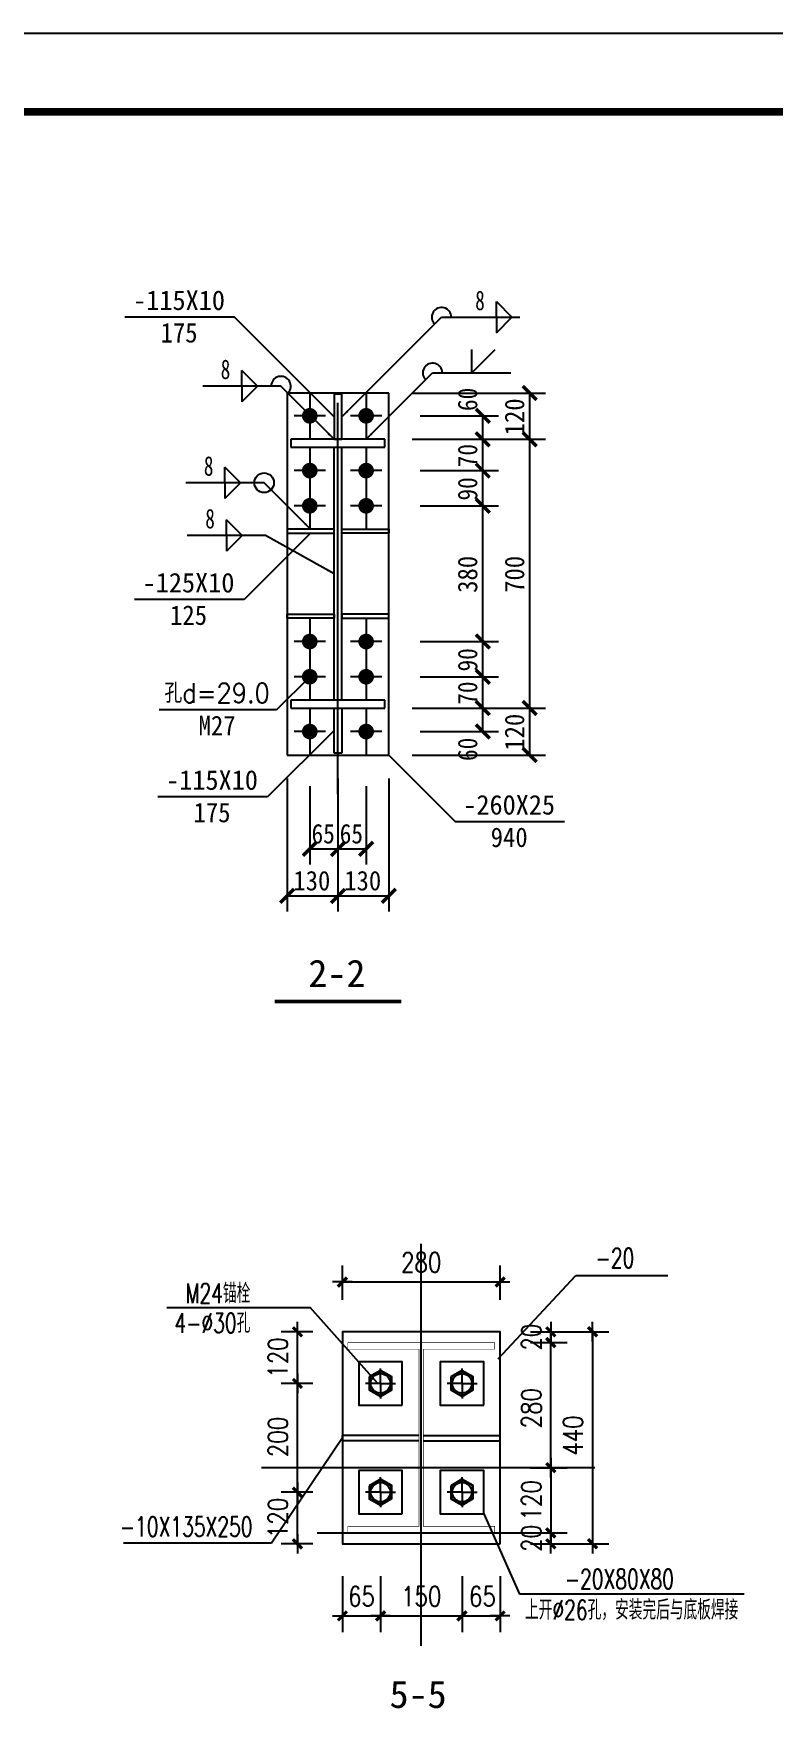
# Model space of a CAD drawing. Extents: x 40002367 to 40460080, y 192184 to 372766.
# Drawn here: x 40435979 to 40445430, y 258901 to 280378 of the extents above; entities that cross this region are included whole.
import ezdxf
from ezdxf.enums import TextEntityAlignment as Align

# ---------------------------------------------------------------- set-up
doc = ezdxf.new("R2010")
doc.units = 0
doc.header["$LTSCALE"] = 1000
doc.header["$MEASUREMENT"] = 0
doc.linetypes.add('6', pattern=[8.75, 5, -1.25, 1.25, -1.25])
doc.layers.get('0').update_dxf_attribs({"linetype": 'CONTINUOUS'})
for name, color, linetype in [('10', 7, 'CONTINUOUS'), ('20', 2, 'CONTINUOUS'), ('AXIS', 3, 'CONTINUOUS'), ('PUB_TITLE', 4, 'CONTINUOUS'), ('尺寸标注', 253, 'CONTINUOUS'), ('标注', 4, 'CONTINUOUS'), ('焊缝标注', 253, 'CONTINUOUS'), ('螺栓孔标注', 253, 'CONTINUOUS'), ('轴线', 253, 'CONTINUOUS'), ('钢板标注', 253, 'CONTINUOUS'), ('门窗', 4, 'CONTINUOUS')]:
    doc.layers.add(name, color=color, linetype=linetype)
doc.styles.add('_HZTXT', font='txt.shx', dxfattribs={"width": 0.8, "bigfont": 'hztxt.shx'})
doc.styles.add('DIM_FONT', font='SIMPLEX.shx', dxfattribs={"width": 0.8})
doc.styles.add('DX', font='romans.shx', dxfattribs={"bigfont": 'hztxt.shx'})

# ---------------------------------------------------------------- blocks, each defined once
blk = doc.blocks.new('_DIMX')
blk.add_line((-150, 0), (150, 0))
at = {"const_width": 50}
blk.add_lwpolyline([(-70, -70), (70, 70)], dxfattribs=at)

msp = doc.modelspace()

# ---------------------------------------------------------------- linework, layer by layer
for p, q in [((40440904.7, 262466.5, 416.7), (40439925.1, 262466.5, 416.7)), ((40439925.1, 262397.1, 416.7), (40439925.1, 262466.5, 416.7)), ((40440960.2, 262466.5, 416.7), (40441939.8, 262466.5, 416.7)), ((40441939.8, 262397.1, 416.7), (40441939.8, 262466.5, 416.7)), ((40440904.7, 262397.1, 416.7), (40439925.1, 262397.1, 416.7)), ((40440960.2, 262397.1, 416.7), (40441939.8, 262397.1, 416.7))]:
    msp.add_line(p, q)
at = {"elevation": 416.7}
msp.add_lwpolyline([(40441938.5, 261081.2), (40441938.5, 263790.3), (40439923.8, 263790.3), (40439923.8, 261081.2)], close=True, dxfattribs=at)
at = {"const_width": 6.94, "elevation": 416.7}
msp.add_lwpolyline([(40440903.3, 261303.4), (40439993.2, 261303.4), (40439993.2, 261220.1), (40441869, 261220.1), (40441869, 261303.4), (40440958.9, 261303.4), (40440958.9, 263568.1), (40441869, 263568.1), (40441869, 263651.4), (40439993.2, 263651.4), (40439993.2, 263568.1), (40440903.3, 263568.1)], close=True, dxfattribs=at)
at = {"color": 2, "elevation": 416.7}
for points in [[(40440266.2, 263212.6), (40440267.2, 263046.8), (40440411.3, 262964.8), (40440554.4, 263048.6), (40440553.4, 263214.4), (40440409.3, 263296.4)], [(40440273.1, 263208.6), (40440274.1, 263050.8), (40440411.3, 262972.8), (40440547.4, 263052.5), (40440546.4, 263210.3), (40440409.3, 263288.4)], [(40441307.8, 263212.6), (40441308.9, 263046.8), (40441453, 262964.8), (40441596.1, 263048.6), (40441595, 263214.4), (40441450.9, 263296.4)], [(40441314.8, 263208.6), (40441315.8, 263050.8), (40441452.9, 262972.8), (40441589.1, 263052.5), (40441588.1, 263210.3), (40441451, 263288.4)], [(40440266.2, 261822.9), (40440267.2, 261657.1), (40440411.3, 261575.1), (40440554.4, 261658.9), (40440553.4, 261824.7), (40440409.3, 261906.7)], [(40440273.1, 261819), (40440274.1, 261661.2), (40440411.3, 261583.1), (40440547.4, 261662.9), (40440546.4, 261820.7), (40440409.3, 261898.7)], [(40441307.8, 261822.9), (40441308.9, 261657.1), (40441453, 261575.1), (40441596.1, 261658.9), (40441595, 261824.7), (40441450.9, 261906.7)], [(40441314.8, 261819), (40441315.8, 261661.2), (40441452.9, 261583.1), (40441589.1, 261662.9), (40441588.1, 261820.7), (40441451, 261898.7)]]:
    msp.add_lwpolyline(points, close=True, dxfattribs=at)
for centre in [(40440410.3, 263130.6, 416.7), (40441452, 263130.6, 416.7), (40440410.3, 261740.9, 416.7), (40441452, 261740.9, 416.7)]:
    msp.add_circle(centre, 125)
at = {"layer": '10', "color": 7, "linetype": '6'}
msp.add_line((40439867, 270660.1), (40439867, 276285.1), dxfattribs=at)
at = {"layer": '10', "color": 253}
for p, q in [((40439507, 275794.3), (40439507, 275194.3)), ((40440227, 275794.3), (40440227, 275194.3)), ((40439707, 275494.3), (40439307, 275494.3)), ((40440427, 275494.3), (40440027, 275494.3)), ((40439507, 275094.3), (40439507, 274494.3)), ((40440227, 275094.3), (40440227, 274494.3)), ((40439707, 274794.3), (40439307, 274794.3)), ((40440427, 274794.3), (40440027, 274794.3)), ((40439507, 274644.3), (40439507, 274044.3)), ((40440227, 274644.3), (40440227, 274044.3)), ((40439707, 274344.3), (40439307, 274344.3)), ((40440427, 274344.3), (40440027, 274344.3)), ((40439507, 272910.1), (40439507, 272310.1)), ((40440227, 272910.1), (40440227, 272310.1)), ((40439707, 272610.1), (40439307, 272610.1)), ((40440427, 272610.1), (40440027, 272610.1)), ((40439507, 272460.1), (40439507, 271860.1)), ((40440227, 272460.1), (40440227, 271860.1)), ((40439707, 272160.1), (40439307, 272160.1)), ((40440427, 272160.1), (40440027, 272160.1)), ((40439507, 271760.1), (40439507, 271160.1)), ((40440227, 271760.1), (40440227, 271160.1)), ((40439707, 271460.1), (40439307, 271460.1)), ((40440427, 271460.1), (40440027, 271460.1))]:
    msp.add_line(p, q, dxfattribs=at)
at = {"layer": '10', "const_width": 100}
for points in [[(40439557, 275494.3, 1), (40439457, 275494.3, 1), (40439557, 275494.3, 1)], [(40440277, 275494.3, 1), (40440177, 275494.3, 1), (40440277, 275494.3, 1)], [(40439557, 274794.3, 1), (40439457, 274794.3, 1), (40439557, 274794.3, 1)], [(40440277, 274794.3, 1), (40440177, 274794.3, 1), (40440277, 274794.3, 1)], [(40439557, 274344.3, 1), (40439457, 274344.3, 1), (40439557, 274344.3, 1)], [(40440277, 274344.3, 1), (40440177, 274344.3, 1), (40440277, 274344.3, 1)], [(40439557, 272610.1, 1), (40439457, 272610.1, 1), (40439557, 272610.1, 1)], [(40440277, 272610.1, 1), (40440177, 272610.1, 1), (40440277, 272610.1, 1)], [(40439557, 272160.1, 1), (40439457, 272160.1, 1), (40439557, 272160.1, 1)], [(40440277, 272160.1, 1), (40440177, 272160.1, 1), (40440277, 272160.1, 1)], [(40439557, 271460.1, 1), (40439457, 271460.1, 1), (40439557, 271460.1, 1)], [(40440277, 271460.1, 1), (40440177, 271460.1, 1), (40440277, 271460.1, 1)]]:
    msp.add_lwpolyline(points, format="xyb", dxfattribs=at)
at = {"layer": '10', "color": 3}
for points in [[(40440467, 275194.3), (40439267, 275194.3)], [(40439267, 275194.3), (40439267, 275094.3)], [(40440467, 275094.3), (40440467, 275194.3)], [(40439267, 275094.3), (40440467, 275094.3)], [(40439817, 271860.1), (40439817, 275094.3)], [(40439917, 271860.1), (40439917, 275094.3)], [(40440467, 271860.1), (40439267, 271860.1)], [(40439267, 271860.1), (40439267, 271760.1)], [(40439267, 271760.1), (40440467, 271760.1)], [(40440467, 271760.1), (40440467, 271860.1)]]:
    msp.add_lwpolyline(points, dxfattribs=at)
at = {"layer": '10', "const_width": 45}
msp.add_lwpolyline([(40439057, 268010.1), (40440677, 268010.1)], dxfattribs=at)
at = {"layer": '20'}
for points in [[(40440517, 275785.1), (40439217, 275785.1)], [(40439217, 275785.1), (40439217, 271160.1)], [(40439917, 275769.3), (40439817, 275769.3)], [(40439817, 275769.3), (40439817, 275194.3)], [(40439917, 275194.3), (40439917, 275769.3)], [(40440517, 271160.1), (40440517, 275785.1)], [(40439817, 275194.3), (40439917, 275194.3)], [(40439817, 274044.3), (40439217, 274044.3)], [(40439217, 274044.3), (40439217, 273994.3)], [(40439817, 273994.3), (40439817, 274044.3)], [(40439917, 274044.3), (40440517, 274044.3)], [(40439917, 273994.3), (40439917, 274044.3)], [(40440517, 274044.3), (40440517, 273994.3)], [(40439217, 273994.3), (40439817, 273994.3)], [(40440517, 273994.3), (40439917, 273994.3)], [(40439217, 272910.1), (40439217, 272960.1)], [(40439217, 272960.1), (40439817, 272960.1)], [(40439817, 272910.1), (40439217, 272910.1)], [(40439817, 272960.1), (40439817, 272910.1)], [(40440517, 272960.1), (40439917, 272960.1)], [(40439917, 272960.1), (40439917, 272910.1)], [(40439917, 272910.1), (40440517, 272910.1)], [(40440517, 272910.1), (40440517, 272960.1)], [(40439817, 271760.1), (40439917, 271760.1)], [(40439817, 271185.1), (40439817, 271760.1)], [(40439917, 271760.1), (40439917, 271185.1)], [(40439217, 271160.1), (40440517, 271160.1)], [(40439917, 271185.1), (40439817, 271185.1)]]:
    msp.add_lwpolyline(points, dxfattribs=at)
at = {"layer": 'AXIS'}
for p, q in [((40439923.8, 264199), (40439923.8, 264635.3)), ((40441938.5, 264199), (40441938.5, 264635.3)), ((40439924.6, 264426.9), (40441937.6, 264426.9)), ((40439545.2, 263790.3, 416.7), (40439140.9, 263790.3, 416.7)), ((40439349.2, 263131.4, 416.7), (40439349.2, 263789.5, 416.7)), ((40442326.2, 263790.3, 416.7), (40442794.6, 263790.3, 416.7)), ((40442460.6, 263790.3, 416.7), (40443328.8, 263790.3, 416.7)), ((40442586.2, 263791.1, 416.7), (40442586.2, 263792, 416.7)), ((40442586.2, 263651.4, 416.7), (40442586.2, 263790.3, 416.7)), ((40443120.5, 263789.5, 416.7), (40443120.5, 261082, 416.7)), ((40442326.2, 263651.4, 416.7), (40442794.6, 263651.4, 416.7)), ((40442326.2, 263651.4, 416.7), (40442794.6, 263651.4, 416.7)), ((40442586.2, 262054.4, 416.7), (40442586.2, 263650.6, 416.7)), ((40442586.2, 263650.6, 416.7), (40442586.2, 263649.7, 416.7)), ((40439545.2, 263130.6, 416.7), (40439140.9, 263130.6, 416.7)), ((40439545.2, 263130.6, 416.7), (40439140.9, 263130.6, 416.7)), ((40439349.2, 261741.7, 416.7), (40439349.2, 263129.7, 416.7)), ((40442326.2, 262053.5, 416.7), (40442794.6, 262053.5, 416.7)), ((40442326.2, 262053.5, 416.7), (40442794.6, 262053.5, 416.7)), ((40442586.2, 262052.7, 416.7), (40442586.2, 261220.9, 416.7)), ((40439545.2, 261740.9, 416.7), (40439140.9, 261740.9, 416.7)), ((40439545.2, 261740.9, 416.7), (40439140.9, 261740.9, 416.7)), ((40439349.2, 261082, 416.7), (40439349.2, 261740.1, 416.7)), ((40442326.2, 261220.1, 416.7), (40442794.6, 261220.1, 416.7)), ((40442326.2, 261220.1, 416.7), (40442794.6, 261220.1, 416.7)), ((40442586.2, 261220.9, 416.7), (40442586.2, 261221.7, 416.7)), ((40442586.2, 261081.2, 416.7), (40442586.2, 261220.1, 416.7)), ((40439545.2, 261081.2, 416.7), (40439140.9, 261081.2, 416.7)), ((40442326.2, 261081.2, 416.7), (40442794.6, 261081.2, 416.7)), ((40442460.6, 261081.2, 416.7), (40443328.8, 261081.2, 416.7)), ((40442586.2, 261080.4, 416.7), (40442586.2, 261079.5, 416.7)), ((40439923.8, 260668.4), (40439923.8, 259951.3)), ((40440410.3, 260668.4, 416.7), (40440410.3, 259951.3, 416.7)), ((40440410.3, 260668.4), (40440410.3, 259951.3)), ((40441452, 260668.4, 416.7), (40441452, 259951.3, 416.7)), ((40441452, 260668.4), (40441452, 259951.3)), ((40441938.5, 260668.4), (40441938.5, 259951.3)), ((40439923, 260159.7), (40439922.1, 260159.7)), ((40439923.8, 260159.7), (40440410.3, 260159.7)), ((40440411.1, 260159.7, 416.7), (40441451.1, 260159.7, 416.7)), ((40440411.1, 260159.7), (40440412, 260159.7)), ((40441451.1, 260159.7), (40441450.3, 260159.7)), ((40441452, 260159.7), (40441938.5, 260159.7)), ((40441939.3, 260159.7), (40441940.1, 260159.7))]:
    msp.add_line(p, q, dxfattribs=at)
at = {"layer": 'PUB_TITLE'}
msp.add_lwpolyline([(40385779.9, 238378), (40460079.9, 238378), (40460079.9, 280378), (40385779.9, 280378)], close=True, dxfattribs=at)
at = {"layer": 'PUB_TITLE', "const_width": 100}
msp.add_lwpolyline([(40388279.9, 239378), (40459079.9, 239378), (40459079.9, 279378), (40388279.9, 279378)], close=True, dxfattribs=at)
at = {"layer": '尺寸标注'}
for p, q in [((40440817, 275785.1), (40442517, 275785.1)), ((40442317, 275194.3), (40442317, 275785.1)), ((40440917, 275494.3), (40441917, 275494.3)), ((40441717, 275194.3), (40441717, 275494.3)), ((40440817, 275194.3), (40442517, 275194.3)), ((40440817, 275194.3), (40442517, 275194.3)), ((40440917, 275194.3), (40441917, 275194.3)), ((40440917, 275194.3), (40441917, 275194.3)), ((40441717, 274794.3), (40441717, 275194.3)), ((40442317, 271760.1), (40442317, 275194.3)), ((40440917, 274794.3), (40441917, 274794.3)), ((40440917, 274794.3), (40441917, 274794.3)), ((40441717, 274344.3), (40441717, 274794.3)), ((40440917, 274344.3), (40441917, 274344.3)), ((40440917, 274344.3), (40441917, 274344.3)), ((40441717, 272610.1), (40441717, 274344.3)), ((40440917, 272610.1), (40441917, 272610.1)), ((40440917, 272610.1), (40441917, 272610.1)), ((40441717, 272160.1), (40441717, 272610.1)), ((40440917, 272160.1), (40441917, 272160.1)), ((40440917, 272160.1), (40441917, 272160.1)), ((40441717, 271760.1), (40441717, 272160.1)), ((40440817, 271760.1), (40442517, 271760.1)), ((40440817, 271760.1), (40442517, 271760.1)), ((40440917, 271760.1), (40441917, 271760.1)), ((40440917, 271760.1), (40441917, 271760.1)), ((40441717, 271460.1), (40441717, 271760.1)), ((40442317, 271160.1), (40442317, 271760.1)), ((40440917, 271460.1), (40441917, 271460.1)), ((40440817, 271160.1), (40442517, 271160.1)), ((40439217, 270860.1), (40439217, 269160.1)), ((40439867, 270860.1), (40439867, 269160.1)), ((40439867, 270860.1), (40439867, 269160.1)), ((40440517, 270860.1), (40440517, 269160.1)), ((40439507, 270760.1), (40439507, 269760.1)), ((40439867, 270760.1), (40439867, 269760.1)), ((40439867, 270760.1), (40439867, 269760.1)), ((40440227, 270760.1), (40440227, 269760.1)), ((40439507, 269960.1), (40439867, 269960.1)), ((40439867, 269960.1), (40440227, 269960.1)), ((40439217, 269360.1), (40439867, 269360.1)), ((40439867, 269360.1), (40440517, 269360.1))]:
    msp.add_line(p, q, dxfattribs=at)
at = {"layer": '尺寸标注', "const_width": 45}
for points in [[(40442228.6, 275873.5), (40442405.4, 275696.7)], [(40441628.6, 275582.7), (40441805.4, 275405.9)], [(40441628.6, 275282.7), (40441805.4, 275105.9)], [(40441628.6, 275282.7), (40441805.4, 275105.9)], [(40442228.6, 275282.7), (40442405.4, 275105.9)], [(40442228.6, 275282.7), (40442405.4, 275105.9)], [(40441628.6, 274882.7), (40441805.4, 274705.9)], [(40441628.6, 274882.7), (40441805.4, 274705.9)], [(40441628.6, 274432.7), (40441805.4, 274255.9)], [(40441628.6, 274432.7), (40441805.4, 274255.9)], [(40441628.6, 272698.5), (40441805.4, 272521.7)], [(40441628.6, 272698.5), (40441805.4, 272521.7)], [(40441628.6, 272248.5), (40441805.4, 272071.7)], [(40441628.6, 272248.5), (40441805.4, 272071.7)], [(40441628.6, 271848.5), (40441805.4, 271671.7)], [(40441628.6, 271848.5), (40441805.4, 271671.7)], [(40442228.6, 271848.5), (40442405.4, 271671.7)], [(40442228.6, 271848.5), (40442405.4, 271671.7)], [(40441628.6, 271548.5), (40441805.4, 271371.7)], [(40442228.6, 271248.5), (40442405.4, 271071.7)], [(40439418.6, 269871.7), (40439595.4, 270048.5)], [(40439778.6, 269871.7), (40439955.4, 270048.5)], [(40439778.6, 269871.7), (40439955.4, 270048.5)], [(40440138.6, 269871.7), (40440315.4, 270048.5)], [(40439128.6, 269271.7), (40439305.4, 269448.5)], [(40439778.6, 269271.7), (40439955.4, 269448.5)], [(40439778.6, 269271.7), (40439955.4, 269448.5)], [(40440428.6, 269271.7), (40440605.4, 269448.5)]]:
    msp.add_lwpolyline(points, dxfattribs=at)
at = {"layer": '标注'}
for p, q in [((40441912.5, 263445.1, 416.7), (40442907.4, 264509.5, 416.7)), ((40442907.4, 264509.5, 416.7), (40444082.5, 264509.5, 416.7)), ((40437680.9, 264100.1, 416.7), (40439509.8, 264100.1, 416.7)), ((40440375.6, 263130.6, 416.7), (40439509.8, 264100.1, 416.7)), ((40439923.8, 262435.7, 416.7), (40439017.3, 261090.7, 416.7)), ((40441729.7, 261463.1, 416.7), (40442187.6, 260438.3, 416.7)), ((40439017.3, 261090.7, 416.7), (40437125.6, 261090.7, 416.7)), ((40445058.5, 260438.3, 416.7), (40442187.6, 260438.3, 416.7))]:
    msp.add_line(p, q, dxfattribs=at)
at = {"layer": '焊缝标注'}
for p, q in [((40441890.3, 276954.1), (40442090.3, 276754.1)), ((40441890.3, 276754.1), (40441890.3, 276954.1)), ((40439917, 275481.8), (40441190.3, 276754.1)), ((40441190.3, 276754.1), (40442190.3, 276754.1)), ((40441890.3, 276554.1), (40442090.3, 276754.1)), ((40441890.3, 276754.1), (40441890.3, 276554.1)), ((40441575.9, 276042.5), (40441575.9, 276342.5)), ((40441575.9, 276042.5), (40441875.9, 276342.5)), ((40438839, 275873.9), (40438639, 276073.9)), ((40438639, 275873.9), (40438639, 276073.9)), ((40440227, 275194.3), (40441075.9, 276042.5)), ((40441075.9, 276042.5), (40442075.9, 276042.5)), ((40439139, 275873.9), (40438139, 275873.9)), ((40438839, 275873.9), (40438639, 275673.9)), ((40438639, 275873.9), (40438639, 275673.9)), ((40439817, 275194.3), (40439139, 275873.9)), ((40438623.8, 274639), (40438423.8, 274839)), ((40438423.8, 274639), (40438423.8, 274839)), ((40438923.8, 274639), (40437923.8, 274639)), ((40438623.8, 274639), (40438423.8, 274439)), ((40438423.8, 274639), (40438423.8, 274439)), ((40439517, 274044.3), (40438923.8, 274639)), ((40438641.8, 273965.8), (40438441.8, 274165.8)), ((40438441.8, 273965.8), (40438441.8, 274165.8)), ((40438941.8, 273965.8), (40437941.8, 273965.8)), ((40438641.8, 273965.8), (40438441.8, 273765.8)), ((40438441.8, 273965.8), (40438441.8, 273765.8)), ((40439817, 273477.2), (40438941.8, 273965.8))]:
    msp.add_line(p, q, dxfattribs=at)
msp.add_circle((40438923.8, 274639), 125, dxfattribs=at)
for centre, start, end in [((40441190.3, 276754.1), 0, 224.97719), ((40439139, 275873.9), 314.93155, 180.00001), ((40441075.9, 276042.5), 0, 224.97719)]:
    msp.add_arc(centre, 125, start, end, dxfattribs=at)
for points in [[(40439917, 275481.8), (40439998.4, 275541.9), (40439977.1, 275563.1)], [(40439817, 275194.3), (40439757, 275275.7), (40439735.8, 275254.5)], [(40440227, 275194.3), (40440308.4, 275254.4), (40440287.1, 275275.6)], [(40439517, 274044.3), (40439457, 274125.7), (40439435.8, 274104.5)], [(40439817, 273477.2), (40439737, 273539.1), (40439722.4, 273512.9)]]:
    msp.add_solid(points, dxfattribs=at)
at = {"layer": '螺栓孔标注'}
for p, q in [((40439507, 272160.1), (40439081.9, 271736.7)), ((40439081.9, 271736.7), (40437581.9, 271736.7))]:
    msp.add_line(p, q, dxfattribs=at)
at = {"layer": '螺栓孔标注', "const_width": 10}
msp.add_lwpolyline([(40439512, 272160.1, 1), (40439502, 272160.1, 1), (40439512, 272160.1, 1)], format="xyb", dxfattribs=at)
at = {"layer": '轴线'}
for p, q in [((40440931.1, 259776.9, 416.7), (40440931.1, 264914.7, 416.7)), ((40440410.3, 263130.6, 416.7), (40440410.3, 263322.4, 416.7)), ((40441452, 263130.6, 416.7), (40441452, 263322.4, 416.7)), ((40440410.3, 263130.6, 416.7), (40440218.5, 263130.6, 416.7)), ((40440410.3, 263130.6, 416.7), (40440602.1, 263130.6, 416.7)), ((40440410.3, 263130.6, 416.7), (40440410.3, 262938.8, 416.7)), ((40441452, 263130.6, 416.7), (40441260.2, 263130.6, 416.7)), ((40441452, 263130.6, 416.7), (40441452, 262938.8, 416.7)), ((40441452, 263130.6, 416.7), (40441643.7, 263130.6, 416.7)), ((40443148.1, 262053.5, 416.7), (40438891.2, 262053.5, 416.7)), ((40440410.3, 261740.9, 416.7), (40440410.3, 261932.7, 416.7)), ((40441452, 261740.9, 416.7), (40441452, 261932.7, 416.7)), ((40440410.3, 261740.9, 416.7), (40440218.5, 261740.9, 416.7)), ((40440410.3, 261740.9, 416.7), (40440410.3, 261549.1, 416.7)), ((40440410.3, 261740.9, 416.7), (40440602.1, 261740.9, 416.7)), ((40441452, 261740.9, 416.7), (40441260.2, 261740.9, 416.7)), ((40441452, 261740.9, 416.7), (40441452, 261549.1, 416.7)), ((40441452, 261740.9, 416.7), (40441643.7, 261740.9, 416.7)), ((40439599.2, 261220.1, 416.7), (40442439.4, 261220.1, 416.7))]:
    msp.add_line(p, q, dxfattribs=at)
at = {"layer": '钢板标注'}
for p, q in [((40438545.7, 276756.1), (40437145.7, 276756.1)), ((40439817, 275481.8), (40438545.7, 276756.1)), ((40439517, 273994.3), (40438666.8, 273147.5)), ((40438666.8, 273147.5), (40437266.8, 273147.5)), ((40439817, 271472.6), (40438966.8, 270625.8)), ((40440517, 271160.1), (40441363.2, 270309.2)), ((40438966.8, 270625.8), (40437566.8, 270625.8)), ((40441363.2, 270309.2), (40442763.2, 270309.2))]:
    msp.add_line(p, q, dxfattribs=at)
at = {"layer": '钢板标注', "const_width": 10}
for points in [[(40439822, 275481.8, 1), (40439812, 275481.8, 1), (40439822, 275481.8, 1)], [(40439522, 273994.3, 1), (40439512, 273994.3, 1), (40439522, 273994.3, 1)], [(40439822, 271472.6, 1), (40439812, 271472.6, 1), (40439822, 271472.6, 1)], [(40440522, 271160.1, 1), (40440512, 271160.1, 1), (40440522, 271160.1, 1)]]:
    msp.add_lwpolyline(points, format="xyb", dxfattribs=at)
at = {"layer": '门窗', "elevation": 416.7}
for points in [[(40440688.1, 262852.8), (40440688.1, 263408.4), (40440132.5, 263408.4), (40440132.5, 262852.8)], [(40441729.7, 262852.8), (40441729.7, 263408.4), (40441174.2, 263408.4), (40441174.2, 262852.8)], [(40440688.1, 261463.1), (40440688.1, 262018.7), (40440132.5, 262018.7), (40440132.5, 261463.1)], [(40441729.7, 261463.1), (40441729.7, 262018.7), (40441174.2, 262018.7), (40441174.2, 261463.1)]]:
    msp.add_lwpolyline(points, close=True, dxfattribs=at)

# ---------------------------------------------------------------- block references
at = {"layer": 'AXIS'}
for p, xscale, yscale, zscale, rotation in [((40439923.8, 264426.9), 0.8333333283662796, 0.8333333283662796, 0.8333333283662796, 180), ((40439349.2, 263790.3, 416.7), 0.8333333330228925, 0.8333333330228925, 0.8333333330228925, 90), ((40442586.2, 263790.3, 416.7), 0.8333333330228925, 0.8333333330228925, 0.8333333330228925, 270), ((40442586.2, 263651.4, 416.7), 0.8333333330228925, 0.8333333330228925, 0.8333333330228925, 90), ((40442586.2, 263651.4, 416.7), 0.8333333330228925, 0.8333333330228925, 0.8333333330228925, 90), ((40443120.5, 263790.3, 416.7), 0.8333333330228925, 0.8333333330228925, 0.8333333330228925, 90), ((40439349.2, 263130.6, 416.7), 0.8333333330228925, 0.8333333330228925, 0.8333333330228925, 90), ((40439349.2, 263130.6, 416.7), 0.8333333330228925, 0.8333333330228925, 0.8333333330228925, 270), ((40442586.2, 262053.5, 416.7), 0.8333333330228925, 0.8333333330228925, 0.8333333330228925, 90), ((40442586.2, 262053.5, 416.7), 0.8333333330228925, 0.8333333330228925, 0.8333333330228925, 270), ((40439349.2, 261740.9, 416.7), 0.8333333330228925, 0.8333333330228925, 0.8333333330228925, 90), ((40439349.2, 261740.9, 416.7), 0.8333333330228925, 0.8333333330228925, 0.8333333330228925, 270), ((40439349.2, 261081.2, 416.7), 0.8333333330228925, 0.8333333330228925, 0.8333333330228925, 270), ((40442586.2, 261220.1, 416.7), 0.8333333330228925, 0.8333333330228925, 0.8333333330228925, 270), ((40442586.2, 261220.1, 416.7), 0.8333333330228925, 0.8333333330228925, 0.8333333330228925, 270), ((40442586.2, 261081.2, 416.7), 0.8333333330228925, 0.8333333330228925, 0.8333333330228925, 90), ((40443120.5, 261081.2, 416.7), 0.8333333330228925, 0.8333333330228925, 0.8333333330228925, 270), ((40440410.3, 260159.7, 416.7), 0.8333333283662796, 0.8333333283662796, 0.8333333283662796, 180), ((40440410.3, 260159.7), 0.8333333283662796, 0.8333333283662796, 0.8333333283662796, 180), ((40441938.5, 260159.7), 0.8333333283662796, 0.8333333283662796, 0.8333333283662796, 180)]:
    msp.add_blockref('_DIMX', p, dxfattribs=dict(at, xscale=xscale, yscale=yscale, zscale=zscale, rotation=rotation))
at = {"layer": 'AXIS', "xscale": 0.8333333283662796, "yscale": 0.8333333283662796, "zscale": 0.8333333283662796}
for p in [(40441938.5, 264426.9), (40439923.8, 260159.7), (40441452, 260159.7, 416.7), (40441452, 260159.7)]:
    msp.add_blockref('_DIMX', p, dxfattribs=at)

# ---------------------------------------------------------------- texts
at = {"layer": '10'}
for s, width, p, p2 in [('2-2', 0.781071, (40439489, 268195.6), (40440218, 268195.6)), ('5-5', 0.781072, (40440526.2, 258983.7), (40441255.2, 258983.7))]:
    msp.add_text(s, height=350, dxfattribs=dict(at, width=width)).set_placement(p, p2, align=Align.FIT)
at = {"layer": 'AXIS', "color": 7, "char_height": 250, "attachment_point": 5, "style": 'DIM_FONT'}
for s, insert in [('\\A1;280', (40440931.1, 264676.9)), ('\\A1;65', (40440167.9, 260409.7)), ('\\A1;150', (40440931.1, 260409.7, 416.7)), ('\\A1;65', (40441712, 260409.7))]:
    msp.add_mtext(s, dxfattribs=dict(at, insert=insert))
at = {"layer": 'AXIS', "color": 7, "char_height": 250, "attachment_point": 5, "rotation": 90, "style": 'DIM_FONT'}
for s, insert in [('\\A1;20', (40442336.2, 263720.9, 416.7)), ('\\A1;120', (40439099.2, 263460.4, 416.7)), ('\\A1;280', (40442336.2, 262813.4, 416.7)), ('\\A1;200', (40439099.2, 262445.8, 416.7)), ('\\A1;440', (40442870.5, 262465.1, 416.7)), ('\\A1;120', (40442336.2, 261636.8, 416.7)), ('\\A1;120', (40439099.2, 261411.1, 416.7)), ('\\A1;20', (40442336.2, 261150.6, 416.7))]:
    msp.add_mtext(s, dxfattribs=dict(at, insert=insert))
at = {"layer": '尺寸标注'}
for s, width, p, p2 in [('60', 0.793333, (40441647, 275555.6), (40441647, 275853.1)), ('120', 0.872307, (40442247, 275244.7), (40442247, 275717.2)), ('70', 0.793333, (40441647, 274836.8), (40441647, 275134.3)), ('90', 0.793333, (40441647, 274411.8), (40441647, 274709.3)), ('380', 0.756, (40441647, 273232.2), (40441647, 273704.7)), ('700', 0.81, (40442247, 273232.2), (40442247, 273704.7)), ('90', 0.793333, (40441647, 272227.6), (40441647, 272525.1)), ('70', 0.793333, (40441647, 271802.6), (40441647, 272100.1)), ('120', 0.872307, (40442247, 271215.1), (40442247, 271687.6)), ('60', 0.793333, (40441647, 271083.9), (40441647, 271381.4))]:
    msp.add_text(s, height=250, rotation=90, dxfattribs=dict(at, width=width)).set_placement(p, p2, align=Align.FIT)
for s, width, p, p2 in [('65', 0.714001, (40439529.5, 270030.1), (40439827, 270030.1)), ('65', 0.713998, (40439889.5, 270030.1), (40440187, 270030.1)), ('130', 0.872306, (40439297, 269430.1), (40439769.5, 269430.1)), ('130', 0.872306, (40439947, 269430.1), (40440419.5, 269430.1))]:
    msp.add_text(s, height=250, dxfattribs=dict(at, width=width)).set_placement(p, p2, align=Align.FIT)
at = {"layer": '标注', "style": 'DX', "width": 0.7}
for s, p in [('-20', (40443158.5, 264606.7, 416.7)), ('M24锚栓', (40437917.4, 264156.1, 416.7)), ('4-%%C30孔', (40437777.3, 263777.7, 416.7)), ('-10X135X250', (40437080.4, 261175.3, 416.7)), ('-20X80X80', (40442764.6, 260505.5, 416.7)), ('上开%%C26孔，安装完后与底板焊接', (40442256.8, 260111.9, 416.7))]:
    msp.add_text(s, height=250, dxfattribs=at).set_placement(p)
at = {"layer": '焊缝标注', "width": 0.735004}
for p, p2 in [((40441620.3, 276844.1), (40441742.8, 276844.1)), ((40438369, 275963.9), (40438491.5, 275963.9)), ((40438153.8, 274729), (40438276.3, 274729)), ((40438171.8, 274055.8), (40438294.3, 274055.8))]:
    msp.add_text('8', height=250, dxfattribs=at).set_placement(p, p2, align=Align.FIT)
at = {"layer": '螺栓孔标注', "style": '_HZTXT', "width": 0.924}
msp.add_text('孔d=29.0', height=250, dxfattribs=at).set_placement((40437649.4, 271826.7), (40438996.9, 271826.7), align=Align.FIT)
at = {"layer": '螺栓孔标注', "width": 0.708751}
msp.add_text('M27', height=250, dxfattribs=at).set_placement((40438086.9, 271411.7), (40438559.4, 271411.7), align=Align.FIT)
at = {"layer": '钢板标注'}
for s, width, p, p2 in [('-115X10', 0.852727, (40437250.7, 276846.1), (40438423.2, 276846.1)), ('175', 0.809998, (40437600.7, 276431.1), (40438073.2, 276431.1)), ('-125X10', 0.804, (40437371.8, 273237.5), (40438544.3, 273237.5)), ('125', 0.810001, (40437721.8, 272822.5), (40438194.3, 272822.5)), ('-115X10', 0.852728, (40437671.8, 270715.8), (40438844.3, 270715.8)), ('-260X25', 0.721539, (40441468.2, 270399.2), (40442640.7, 270399.2)), ('175', 0.810001, (40438021.8, 270300.8), (40438494.3, 270300.8)), ('940', 0.756001, (40441818.2, 269984.2), (40442290.7, 269984.2))]:
    msp.add_text(s, height=250, dxfattribs=dict(at, width=width)).set_placement(p, p2, align=Align.FIT)

doc.saveas('drawing.dxf')
